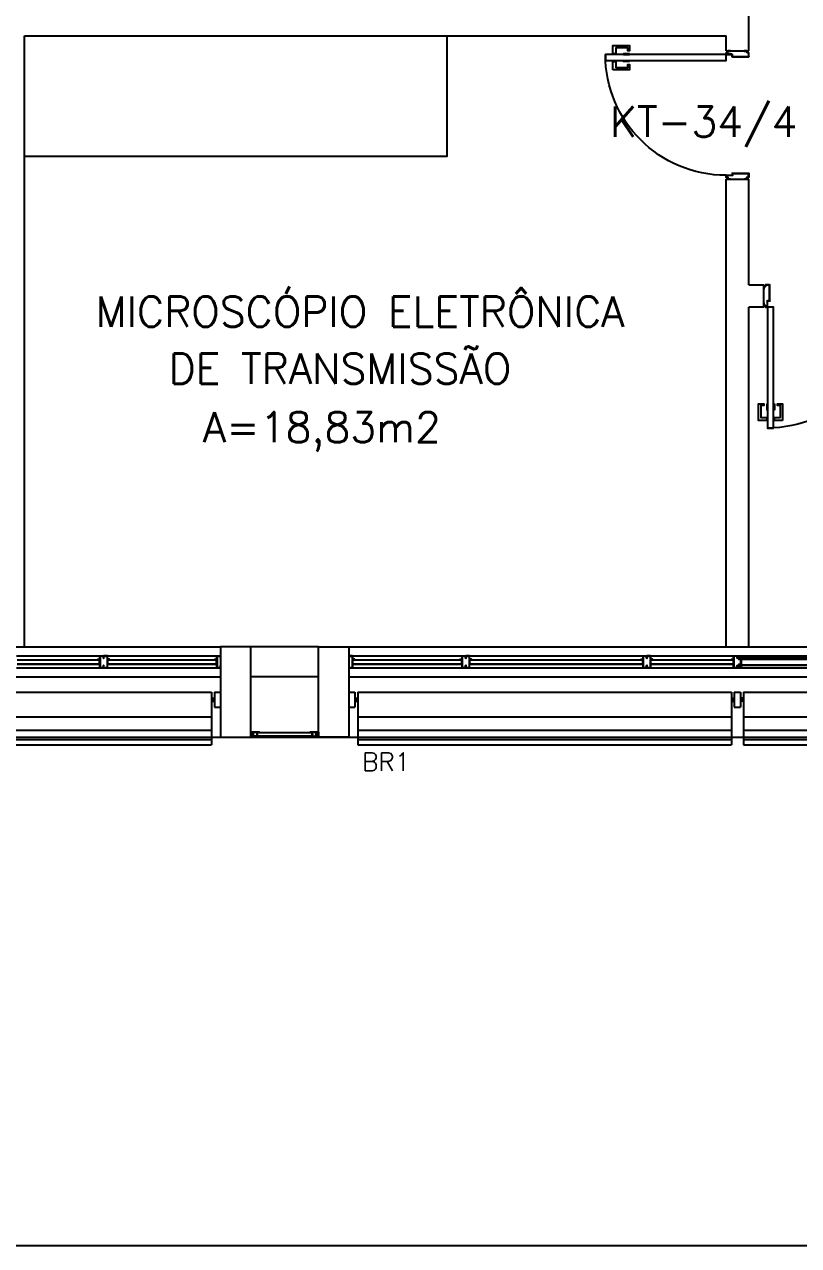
# Model space of a CAD drawing. Header units: millimetres. Extents: x 2128 to 2646, y 1972 to 2207.
# Drawn here: x 2406.51 to 2411.64, y 2123.55 to 2131.64 of the extents above; entities that cross this region are included whole.
import ezdxf

# ---------------------------------------------------------------- set-up
doc = ezdxf.new("R2010")
doc.units = ezdxf.units.MM
for name, color, linetype in [('AR-ALV', 2, 'Continuous'), ('AR-BANCADAS', 1, 'Continuous'), ('AR-BRISES', 1, 'Continuous'), ('AR-CALÇADA', 1, 'Continuous'), ('AR-ESQ', 1, 'Continuous'), ('AR-ESTC', 3, 'Continuous'), ('AR-PEITORIL', 1, 'Continuous'), ('AR-PORTA', 1, 'Continuous'), ('BC- VISTA', 1, 'Continuous'), ('BR-LINHAS', 1, 'Continuous'), ('BR-MONTANTE', 242, 'Continuous'), ('BR-PAINEL', 1, 'Continuous'), ('BR-SUPORTE', 1, 'Continuous'), ('BR-TEXTO', 2, 'Continuous'), ('DT-ESQ-BAGUETE-C', 1, 'Continuous'), ('DT-ESQ-MARCO-V', 1, 'Continuous'), ('DT-ESQ-PERFIL CADEIRA-C', 2, 'Continuous'), ('DT-ESQ-PERFIL CADEIRA-V', 2, 'Continuous'), ('DT-ESQ-PERFIL U-C', 2, 'Continuous'), ('DT-ESQ-VENEZIANA-C', 1, 'Continuous'), ('DT-ESQ-VENEZIANA-V', 1, 'Continuous'), ('DT-ESQ-VIDRO-C', 2, 'Continuous'), ('DT-ESQ-VIDRO-V', 71, 'Continuous'), ('DT-TXTMOD', 1, 'Continuous'), ('ENDEREÇO', 2, 'Continuous'), ('ibio', 2, 'Continuous'), ('maçaneta', 1, 'Continuous'), ('mov', 1, 'Continuous'), ('PM-PERFIL U-C', 2, 'Continuous'), ('pm1', 2, 'Continuous'), ('TEXTO', 2, 'Continuous'), ('Área', 2, 'Continuous')]:
    doc.layers.add(name, color=color, linetype=linetype)
doc.styles.add('S10', font='simplex.shx', dxfattribs={"height": 0.1})
doc.styles.add('S12', font='simplex.shx', dxfattribs={"width": 1.1, "height": 0.12})
doc.styles.add('UNB-100', font='simplex.shx', dxfattribs={"height": 0.2})
doc.styles.add('UNB1-100', font='simplex.shx', dxfattribs={"height": 0.2})

# ---------------------------------------------------------------- blocks, each defined once
blk = doc.blocks.new('EF36-P')
at = {"layer": 'DT-ESQ-MARCO-V', "ltscale": 0.1}
for p, q in [((3.7985, -0.06), (4.3515, -0.06)), ((4.3985, -0.06), (5.1265, -0.06)), ((3.7985, -0.14), (4.3515, -0.14)), ((4.3985, -0.14), (5.1265, -0.14))]:
    blk.add_line(p, q, dxfattribs=at)
at = {"layer": 'DT-ESQ-PERFIL U-C', "ltscale": 0.1}
for points in [[(4.35, -0.1234), (4.35, -0.086), (4.3365, -0.086, -1), (4.3365, -0.083), (4.35, -0.083), (4.35, -0.0615, -0.414214), (4.3515, -0.06), (4.3735, -0.06, -0.414214), (4.375, -0.0615), (4.375, -0.075), (4.3735, -0.075), (4.3735, -0.0615), (4.3515, -0.0615), (4.3515, -0.083, -0.414214), (4.35, -0.0845, -0.414214), (4.3515, -0.086), (4.3515, -0.1234), (4.3515, -0.1385), (4.3735, -0.1385), (4.3735, -0.125), (4.375, -0.125), (4.375, -0.1385, -0.414214), (4.3735, -0.14), (4.3515, -0.14, -0.414214), (4.35, -0.1385)], [(4.4, -0.1234), (4.4, -0.086), (4.4135, -0.086, 1), (4.4135, -0.083), (4.4, -0.083), (4.4, -0.0615, 0.414214), (4.3985, -0.06), (4.3765, -0.06, 0.414214), (4.375, -0.0615), (4.375, -0.075), (4.3765, -0.075), (4.3765, -0.0615), (4.3985, -0.0615), (4.3985, -0.083, 0.414214), (4.4, -0.0845, 0.414214), (4.3985, -0.086), (4.3985, -0.1234), (4.3985, -0.1385), (4.3765, -0.1385), (4.3765, -0.125), (4.375, -0.125), (4.375, -0.1385, 0.414214), (4.3765, -0.14), (4.3985, -0.14, 0.414214), (4.4, -0.1385)], [(5.125, -0.1234), (5.125, -0.086), (5.1115, -0.086, -1), (5.1115, -0.083), (5.125, -0.083), (5.125, -0.0615, -0.414214), (5.1265, -0.06), (5.1485, -0.06, -0.414214), (5.15, -0.0615), (5.15, -0.075), (5.1485, -0.075), (5.1485, -0.0615), (5.1265, -0.0615), (5.1265, -0.083, -0.414214), (5.125, -0.0845, -0.414214), (5.1265, -0.086), (5.1265, -0.1234), (5.1265, -0.1385), (5.1485, -0.1385), (5.1485, -0.125), (5.15, -0.125), (5.15, -0.1385, -0.414214), (5.1485, -0.14), (5.1265, -0.14, -0.414214), (5.125, -0.1385)], [(4.335, -0.086), (4.3485, -0.086, -0.414214), (4.35, -0.0875), (4.35, -0.1145, -0.414214), (4.3485, -0.116), (4.335, -0.116), (4.335, -0.1145), (4.3485, -0.1145), (4.3485, -0.0875), (4.335, -0.0875)], [(4.415, -0.086), (4.4015, -0.086, 0.414214), (4.4, -0.0875), (4.4, -0.1145, 0.414214), (4.4015, -0.116), (4.415, -0.116), (4.415, -0.1145), (4.4015, -0.1145), (4.4015, -0.0875), (4.415, -0.0875)], [(5.11, -0.086), (5.1235, -0.086, -0.414214), (5.125, -0.0875), (5.125, -0.1145, -0.414214), (5.1235, -0.116), (5.11, -0.116), (5.11, -0.1145), (5.1235, -0.1145), (5.1235, -0.0875), (5.11, -0.0875)]]:
    blk.add_lwpolyline(points, format="xyb", close=True, dxfattribs=at)
for points in [[(4.35, -0.0845), (4.3365, -0.0845)], [(4.4, -0.0845), (4.4135, -0.0845)], [(5.125, -0.0845), (5.1115, -0.0845)]]:
    blk.add_lwpolyline(points, dxfattribs=at)
at = {"layer": 'DT-ESQ-VENEZIANA-C', "ltscale": 0.1}
for p, q in [((3.8015, -0.113), (4.3485, -0.113)), ((3.8015, -0.1145), (4.3485, -0.1145)), ((4.4015, -0.113), (5.1235, -0.113)), ((4.4015, -0.1145), (5.1235, -0.1145))]:
    blk.add_line(p, q, dxfattribs=at)
at = {"layer": 'DT-ESQ-VENEZIANA-V', "ltscale": 0.1}
for p, q in [((3.8015, -0.0875), (4.3485, -0.0875)), ((4.4015, -0.0875), (5.1235, -0.0875))]:
    blk.add_line(p, q, dxfattribs=at)
at = {"layer": 'DT-TXTMOD', "ltscale": 0.1, "style": 'S10', "flags": 3}
for tag, p in [('M01', (0.025, -0.28)), ('M02', (0.3253, -0.28)), ('M03', (0.627, -0.28)), ('M04', (0.9288, -0.28)), ('M05', (1.2306, -0.28)), ('M06', (1.5323, -0.28)), ('M07', (1.8341, -0.28)), ('M08', (2.1359, -0.28)), ('M09', (2.4376, -0.28)), ('M10', (2.7394, -0.28)), ('M11', (3.0412, -0.28)), ('M12', (3.3429, -0.28)), ('M13', (3.6447, -0.28)), ('M14', (3.9464, -0.28)), ('M15', (4.2482, -0.28)), ('M16', (4.55, -0.28)), ('M17', (4.8517, -0.28))]:
    blk.add_attdef(tag, p, '', height=0.1, dxfattribs=at)
blk = doc.blocks.new('EF46-P')
at = {"layer": 'DT-ESQ-MARCO-V', "ltscale": 0.1}
for p, q in [((0.0235, -0.06), (0.7515, -0.06)), ((0.7985, -0.06), (1.9515, -0.06)), ((1.9985, -0.06), (2.5515, -0.06)), ((2.5985, -0.06), (3.1515, -0.06)), ((0.0235, -0.14), (0.7515, -0.14)), ((0.7985, -0.14), (1.9515, -0.14)), ((1.9985, -0.14), (2.5515, -0.14)), ((2.5985, -0.14), (3.1515, -0.14))]:
    blk.add_line(p, q, dxfattribs=at)
at = {"layer": 'DT-ESQ-PERFIL U-C', "ltscale": 0.1}
for points in [[(0.025, -0.1234), (0.025, -0.086), (0.0385, -0.086, 1), (0.0385, -0.083), (0.025, -0.083), (0.025, -0.0615, 0.414214), (0.0235, -0.06), (0.0015, -0.06, 0.414214), (0, -0.0615), (0, -0.075), (0.0015, -0.075), (0.0015, -0.0615), (0.0235, -0.0615), (0.0235, -0.083, 0.414214), (0.025, -0.0845, 0.414214), (0.0235, -0.086), (0.0235, -0.1234), (0.0235, -0.1385), (0.0015, -0.1385), (0.0015, -0.125), (0, -0.125), (0, -0.1385, 0.414214), (0.0015, -0.14), (0.0235, -0.14, 0.414214), (0.025, -0.1385)], [(0.75, -0.1234), (0.75, -0.086), (0.7365, -0.086, -1), (0.7365, -0.083), (0.75, -0.083), (0.75, -0.0615, -0.414214), (0.7515, -0.06), (0.7735, -0.06, -0.414214), (0.775, -0.0615), (0.775, -0.075), (0.7735, -0.075), (0.7735, -0.0615), (0.7515, -0.0615), (0.7515, -0.083, -0.414214), (0.75, -0.0845, -0.414214), (0.7515, -0.086), (0.7515, -0.1234), (0.7515, -0.1385), (0.7735, -0.1385), (0.7735, -0.125), (0.775, -0.125), (0.775, -0.1385, -0.414214), (0.7735, -0.14), (0.7515, -0.14, -0.414214), (0.75, -0.1385)], [(0.8, -0.1234), (0.8, -0.086), (0.8135, -0.086, 1), (0.8135, -0.083), (0.8, -0.083), (0.8, -0.0615, 0.414214), (0.7985, -0.06), (0.7765, -0.06, 0.414214), (0.775, -0.0615), (0.775, -0.075), (0.7765, -0.075), (0.7765, -0.0615), (0.7985, -0.0615), (0.7985, -0.083, 0.414214), (0.8, -0.0845, 0.414214), (0.7985, -0.086), (0.7985, -0.1234), (0.7985, -0.1385), (0.7765, -0.1385), (0.7765, -0.125), (0.775, -0.125), (0.775, -0.1385, 0.414214), (0.7765, -0.14), (0.7985, -0.14, 0.414214), (0.8, -0.1385)], [(1.95, -0.1234), (1.95, -0.086), (1.9365, -0.086, -1), (1.9365, -0.083), (1.95, -0.083), (1.95, -0.0615, -0.414214), (1.9515, -0.06), (1.9735, -0.06, -0.414214), (1.975, -0.0615), (1.975, -0.075), (1.9735, -0.075), (1.9735, -0.0615), (1.9515, -0.0615), (1.9515, -0.083, -0.414214), (1.95, -0.0845, -0.414214), (1.9515, -0.086), (1.9515, -0.1234), (1.9515, -0.1385), (1.9735, -0.1385), (1.9735, -0.125), (1.975, -0.125), (1.975, -0.1385, -0.414214), (1.9735, -0.14), (1.9515, -0.14, -0.414214), (1.95, -0.1385)], [(2, -0.1234), (2, -0.086), (2.0135, -0.086, 1), (2.0135, -0.083), (2, -0.083), (2, -0.0615, 0.414214), (1.9985, -0.06), (1.9765, -0.06, 0.414214), (1.975, -0.0615), (1.975, -0.075), (1.9765, -0.075), (1.9765, -0.0615), (1.9985, -0.0615), (1.9985, -0.083, 0.414214), (2, -0.0845, 0.414214), (1.9985, -0.086), (1.9985, -0.1234), (1.9985, -0.1385), (1.9765, -0.1385), (1.9765, -0.125), (1.975, -0.125), (1.975, -0.1385, 0.414214), (1.9765, -0.14), (1.9985, -0.14, 0.414214), (2, -0.1385)], [(2.55, -0.1234), (2.55, -0.086), (2.5365, -0.086, -1), (2.5365, -0.083), (2.55, -0.083), (2.55, -0.0615, -0.414214), (2.5515, -0.06), (2.5735, -0.06, -0.414214), (2.575, -0.0615), (2.575, -0.075), (2.5735, -0.075), (2.5735, -0.0615), (2.5515, -0.0615), (2.5515, -0.083, -0.414214), (2.55, -0.0845, -0.414214), (2.5515, -0.086), (2.5515, -0.1234), (2.5515, -0.1385), (2.5735, -0.1385), (2.5735, -0.125), (2.575, -0.125), (2.575, -0.1385, -0.414214), (2.5735, -0.14), (2.5515, -0.14, -0.414214), (2.55, -0.1385)], [(2.6, -0.1285), (2.6, -0.1385, -0.414214), (2.5985, -0.14), (2.5765, -0.14, -0.414214), (2.575, -0.1385), (2.575, -0.125), (2.5765, -0.125), (2.5765, -0.138, 0.414214), (2.577, -0.1385), (2.598, -0.1385, 0.414214), (2.5985, -0.138), (2.5985, -0.1285), (2.5855, -0.1285, -0.414214), (2.584, -0.127), (2.584, -0.117, -0.414214), (2.5855, -0.1155), (2.5985, -0.1155), (2.5985, -0.0845), (2.5855, -0.0845, -0.414214), (2.584, -0.083), (2.584, -0.073, -0.414214), (2.5855, -0.0715), (2.5985, -0.0715), (2.5985, -0.062, 0.414214), (2.598, -0.0615), (2.577, -0.0615, 0.414214), (2.5765, -0.062), (2.5765, -0.075), (2.575, -0.075), (2.575, -0.0615, -0.414214), (2.5765, -0.06), (2.5985, -0.06, -0.414214), (2.6, -0.0615), (2.6, -0.0715, -0.414214), (2.5985, -0.073), (2.5855, -0.073), (2.5855, -0.083), (2.5985, -0.083), (2.5985, -0.083, -0.414214), (2.6, -0.0845), (2.6, -0.1155, -0.414214), (2.5985, -0.117), (2.5985, -0.117), (2.5855, -0.117), (2.5855, -0.127), (2.5985, -0.127, -0.414214)], [(0.04, -0.086), (0.0265, -0.086, 0.414214), (0.025, -0.0875), (0.025, -0.1145, 0.414214), (0.0265, -0.116), (0.04, -0.116), (0.04, -0.1145), (0.0265, -0.1145), (0.0265, -0.0875), (0.04, -0.0875)], [(0.735, -0.086), (0.7485, -0.086, -0.414214), (0.75, -0.0875), (0.75, -0.1145, -0.414214), (0.7485, -0.116), (0.735, -0.116), (0.735, -0.1145), (0.7485, -0.1145), (0.7485, -0.0875), (0.735, -0.0875)], [(0.815, -0.086), (0.8015, -0.086, 0.414214), (0.8, -0.0875), (0.8, -0.1145, 0.414214), (0.8015, -0.116), (0.815, -0.116), (0.815, -0.1145), (0.8015, -0.1145), (0.8015, -0.0875), (0.815, -0.0875)], [(1.935, -0.086), (1.9485, -0.086, -0.414214), (1.95, -0.0875), (1.95, -0.1145, -0.414214), (1.9485, -0.116), (1.935, -0.116), (1.935, -0.1145), (1.9485, -0.1145), (1.9485, -0.0875), (1.935, -0.0875)], [(2.015, -0.086), (2.0015, -0.086, 0.414214), (2, -0.0875), (2, -0.1145, 0.414214), (2.0015, -0.116), (2.015, -0.116), (2.015, -0.1145), (2.0015, -0.1145), (2.0015, -0.0875), (2.015, -0.0875)], [(2.535, -0.086), (2.5485, -0.086, -0.414214), (2.55, -0.0875), (2.55, -0.1145, -0.414214), (2.5485, -0.116), (2.535, -0.116), (2.535, -0.1145), (2.5485, -0.1145), (2.5485, -0.0875), (2.535, -0.0875)]]:
    blk.add_lwpolyline(points, format="xyb", close=True, dxfattribs=at)
for points in [[(0.025, -0.0845), (0.0385, -0.0845)], [(0.75, -0.0845), (0.7365, -0.0845)], [(0.8, -0.0845), (0.8135, -0.0845)], [(1.95, -0.0845), (1.9365, -0.0845)], [(2, -0.0845), (2.0135, -0.0845)], [(2.55, -0.0845), (2.5365, -0.0845)]]:
    blk.add_lwpolyline(points, dxfattribs=at)
at = {"layer": 'DT-ESQ-VENEZIANA-C', "ltscale": 0.1}
for p, q in [((0.0265, -0.113), (0.7485, -0.113)), ((0.0265, -0.1145), (0.7485, -0.1145)), ((0.8015, -0.113), (1.9485, -0.113)), ((0.8015, -0.1145), (1.9485, -0.1145)), ((2.0015, -0.113), (2.5485, -0.113)), ((2.0015, -0.1145), (2.5485, -0.1145))]:
    blk.add_line(p, q, dxfattribs=at)
at = {"layer": 'DT-ESQ-VENEZIANA-V', "ltscale": 0.1}
for p, q in [((0.0265, -0.0875), (0.7485, -0.0875)), ((0.8015, -0.0875), (1.9485, -0.0875)), ((2.0015, -0.0875), (2.5485, -0.0875))]:
    blk.add_line(p, q, dxfattribs=at)
at = {"layer": 'DT-ESQ-VIDRO-C', "ltscale": 0.1}
blk.add_lwpolyline([(3.1625, -0.081), (3.1625, -0.075), (2.5875, -0.075), (2.5875, -0.081)], close=True, dxfattribs=at)
at = {"layer": 'DT-ESQ-VIDRO-V', "ltscale": 0.1}
blk.add_lwpolyline([(3.1625, -0.119), (3.1625, -0.125), (2.5875, -0.125), (2.5875, -0.119)], close=True, dxfattribs=at)
at = {"layer": 'DT-TXTMOD', "ltscale": 0.1, "style": 'S10', "flags": 3}
for tag, p in [('M01', (0.025, -0.28)), ('M02', (0.3253, -0.28)), ('M03', (0.627, -0.28)), ('M04', (0.9288, -0.28)), ('M05', (1.2306, -0.28)), ('M06', (1.5323, -0.28)), ('M07', (1.8341, -0.28)), ('M08', (2.1359, -0.28)), ('M09', (2.4376, -0.28)), ('M10', (2.7394, -0.28)), ('M11', (3.0412, -0.28)), ('M12', (3.3429, -0.28)), ('M13', (3.6447, -0.28)), ('M14', (3.9464, -0.28)), ('M15', (4.2482, -0.28)), ('M16', (4.55, -0.28)), ('M17', (4.8517, -0.28))]:
    blk.add_attdef(tag, p, '', height=0.1, dxfattribs=at)
blk = doc.blocks.new('BR-MODULO1')
at = {"layer": 'BR-LINHAS'}
for p, q in [((0.06, -0.2648), (2.535, -0.2648)), ((2.615, -0.2648), (5.09, -0.2648)), ((0.06, -0.3524), (2.535, -0.3524)), ((2.615, -0.3524), (5.09, -0.3524)), ((0.06, -0.4147), (2.535, -0.4147)), ((2.615, -0.4147), (5.09, -0.4147))]:
    blk.add_line(p, q, dxfattribs=at)
at = {"layer": 'BR-MONTANTE'}
for p, q in [((0, -0.1), (0, -0.2)), ((0, -0.1), (0.04, -0.1)), ((0.04, -0.1), (0.04, -0.2)), ((2.5547, -0.1), (2.5947, -0.1)), ((2.5547, -0.1), (2.5547, -0.2)), ((2.5947, -0.1), (2.5947, -0.2)), ((5.11, -0.1), (5.11, -0.2)), ((5.11, -0.1), (5.15, -0.1)), ((5.15, -0.1), (5.15, -0.2)), ((0, -0.2), (0.04, -0.2)), ((2.5547, -0.2), (2.5947, -0.2)), ((5.11, -0.2), (5.15, -0.2))]:
    blk.add_line(p, q, dxfattribs=at)
at = {"layer": 'BR-PAINEL'}
for p, q in [((0.06, -0.1), (2.535, -0.1)), ((0.06, -0.1), (0.06, -0.45)), ((2.535, -0.1), (2.535, -0.45)), ((2.615, -0.1), (2.615, -0.45)), ((2.615, -0.1), (5.09, -0.1)), ((5.09, -0.1), (5.09, -0.45)), ((0.06, -0.45), (2.535, -0.45)), ((2.615, -0.45), (5.09, -0.45))]:
    blk.add_line(p, q, dxfattribs=at)
at = {"layer": 'BR-SUPORTE'}
for p, q in [((0.04, -0.14), (0.06, -0.14)), ((0.04, -0.16), (0.06, -0.16)), ((0.05, -0.14), (0.05, -0.16)), ((2.5347, -0.14), (2.5547, -0.14)), ((2.5347, -0.16), (2.5547, -0.16)), ((2.5447, -0.14), (2.5447, -0.16)), ((2.6147, -0.14), (2.5947, -0.14)), ((2.6147, -0.16), (2.5947, -0.16)), ((2.6047, -0.14), (2.6047, -0.16)), ((5.09, -0.14), (5.11, -0.14)), ((5.09, -0.16), (5.11, -0.16)), ((5.1, -0.14), (5.1, -0.16))]:
    blk.add_line(p, q, dxfattribs=at)
blk = doc.blocks.new('PM3')
at = {"layer": 'maçaneta'}
for points in [[(0.02, 0.825), (-0.035, 0.825), (-0.035, 0.715), (0, 0.715), (0, 0.725), (-0.02, 0.725), (-0.02, 0.8035, -0.414214), (-0.0185, 0.805), (0.02, 0.805)], [(0.125, 0.825), (0.07, 0.825), (0.07, 0.805), (0.1085, 0.805, -0.414214), (0.11, 0.8035), (0.11, 0.725), (0.09, 0.725), (0.09, 0.715), (0.125, 0.715)]]:
    blk.add_lwpolyline(points, format="xyb", close=True, dxfattribs=at)
for points in [[(0.02, 0.715), (0.02, 0.755), (0.025, 0.755), (0.025, 0.715)], [(0.07, 0.715), (0.07, 0.755), (0.065, 0.755), (0.065, 0.715)]]:
    blk.add_lwpolyline(points, close=True, dxfattribs=at)
at = {"layer": 'mov'}
blk.add_arc((0.025, 0.075), 0.8, 0, 90, dxfattribs=at)
at = {"layer": 'PM-PERFIL U-C'}
for p, q in [((0, 0.045), (0, 0.0635)), ((0.002, 0.045), (0, 0.045)), ((0.0015, 0.065), (0.01, 0.065)), ((0.002, 0.063), (0.002, 0.045)), ((0.0105, 0.063), (0.002, 0.063)), ((0.01, 0.065), (0.01, 0.0735)), ((0.0115, 0.075), (0.0235, 0.075)), ((0.012, 0.073), (0.012, 0.0645)), ((0.023, 0.073), (0.012, 0.073)), ((0.023, 0.0335), (0.023, 0.073)), ((0.038, 0.032), (0.0245, 0.032)), ((0.025, 0.0735), (0.025, 0.034)), ((0.0385, 0.034), (0.025, 0.034)), ((0.038, 0.032), (0.038, -0.073)), ((0.04, 0.0325), (0.04, -0.0735)), ((0.81, 0.0325), (0.81, -0.0735)), ((0.8115, 0.034), (0.825, 0.034)), ((0.812, 0.032), (0.8255, 0.032)), ((0.812, 0.032), (0.812, -0.073)), ((0.825, 0.0735), (0.825, 0.034)), ((0.8385, 0.075), (0.8265, 0.075)), ((0.827, 0.073), (0.838, 0.073)), ((0.827, 0.0335), (0.827, 0.073)), ((0.838, 0.073), (0.838, 0.0645)), ((0.8395, 0.063), (0.848, 0.063)), ((0.84, 0.065), (0.84, 0.0735)), ((0.8485, 0.065), (0.84, 0.065)), ((0.848, 0.063), (0.848, 0.045)), ((0.848, 0.045), (0.85, 0.045)), ((0.85, 0.045), (0.85, 0.0635)), ((0, -0.045), (0.002, -0.045)), ((0, -0.0635), (0, -0.045)), ((0.01, -0.065), (0.0015, -0.065)), ((0.002, -0.045), (0.002, -0.063)), ((0.002, -0.063), (0.0105, -0.063)), ((0.01, -0.0735), (0.01, -0.065)), ((0.0385, -0.075), (0.0115, -0.075)), ((0.012, -0.0645), (0.012, -0.073)), ((0.012, -0.073), (0.038, -0.073)), ((0.8115, -0.075), (0.8385, -0.075)), ((0.838, -0.073), (0.812, -0.073)), ((0.838, -0.0645), (0.838, -0.073)), ((0.848, -0.063), (0.8395, -0.063)), ((0.84, -0.0735), (0.84, -0.065)), ((0.84, -0.065), (0.8485, -0.065)), ((0.85, -0.045), (0.848, -0.045)), ((0.848, -0.045), (0.848, -0.063)), ((0.85, -0.0635), (0.85, -0.045))]:
    blk.add_line(p, q, dxfattribs=at)
for centre, start, end in [((0.0015, 0.0635), 90, 180), ((0.0115, 0.0735), 90, 180), ((0.0105, 0.0645), 270, 0), ((0.0245, 0.0335), 180, 270), ((0.0235, 0.0735), 360, 90), ((0.0385, 0.0325), 0, 90), ((0.8115, 0.0325), 90, 180), ((0.8265, 0.0735), 90, 180), ((0.8255, 0.0335), 270, 0), ((0.8395, 0.0645), 180, 270), ((0.8385, 0.0735), 0, 90), ((0.8485, 0.0635), 0, 90), ((0.0015, -0.0635), 180, 270), ((0.0115, -0.0735), 180, 270), ((0.0105, -0.0645), 0, 90), ((0.0385, -0.0735), 269.93864, 0), ((0.8115, -0.0735), 180, 270.06136), ((0.8395, -0.0645), 90, 180), ((0.8385, -0.0735), 270, 0), ((0.8485, -0.0635), 270, 0)]:
    blk.add_arc(centre, 0.0015, start, end, dxfattribs=at)
at = {"layer": 'pm1'}
blk.add_lwpolyline([(0.065, 0.875), (0.065, 0.075), (0.025, 0.075), (0.025, 0.875)], close=True, dxfattribs=at)
blk = doc.blocks.new('EF01C-P')
at = {"layer": 'DT-ESQ-BAGUETE-C', "ltscale": 0.1}
for points in [[(0.0015, 0.035), (0.015, 0.035), (0.015, 0.0335), (0.0015, 0.0335), (0.0015, 0.005), (0.015, 0.005), (0.015, 0.0035), (0.0015, 0.0035, -0.414214), (0, 0.005), (0, 0.0335, -0.414214)], [(0.4485, 0.035), (0.435, 0.035), (0.435, 0.0335), (0.4485, 0.0335), (0.4485, 0.005), (0.435, 0.005), (0.435, 0.0035), (0.4485, 0.0035, 0.414214), (0.45, 0.005), (0.45, 0.0335, 0.414214)]]:
    blk.add_lwpolyline(points, format="xyb", close=True, dxfattribs=at)
at = {"layer": 'DT-ESQ-PERFIL CADEIRA-C', "ltscale": 0.1}
for points in [[(0.01, 0.0015), (0.01, 0.003), (0.0015, 0.003, 1), (0.0015, 0), (0.015, 0, 0.414214), (0.0165, 0.0015), (0.0165, 0.0335), (0.043, 0.0335)], [(0.043, 0.0065), (0.018, 0.0065), (0.018, 0.0165), (0.0165, 0.0165), (0.0165, 0.0065, 0.414214), (0.018, 0.005), (0.043, 0.005), (0.0565, 0.005, 1), (0.0565, 0.008), (0.043, 0.008), (0.043, 0.02), (0.043, 0.032), (0.0565, 0.032, 1), (0.0565, 0.035), (0.043, 0.035), (0.0165, 0.035, 0.414214), (0.015, 0.0335), (0.015, 0.0015), (0.0015, 0.0015)], [(0.0415, 0.02), (0.0415, 0.032, -0.414214), (0.043, 0.0335), (0.0565, 0.0335)], [(0.0415, 0.02), (0.0415, 0.008, 0.414214), (0.043, 0.0065), (0.0565, 0.0065)], [(0.407, 0.0065), (0.432, 0.0065), (0.432, 0.0165), (0.4335, 0.0165), (0.4335, 0.0065, -0.414214), (0.432, 0.005), (0.407, 0.005), (0.3935, 0.005, -1), (0.3935, 0.008), (0.407, 0.008), (0.407, 0.02), (0.407, 0.032), (0.3935, 0.032, -1), (0.3935, 0.035), (0.407, 0.035), (0.4335, 0.035, -0.414214), (0.435, 0.0335), (0.435, 0.0015), (0.4485, 0.0015)], [(0.4085, 0.02), (0.4085, 0.032, 0.414214), (0.407, 0.0335), (0.3935, 0.0335)], [(0.4085, 0.02), (0.4085, 0.008, -0.414214), (0.407, 0.0065), (0.3935, 0.0065)], [(0.44, 0.0015), (0.44, 0.003), (0.4485, 0.003, -1), (0.4485, 0), (0.435, 0, -0.414214), (0.4335, 0.0015), (0.4335, 0.0335), (0.407, 0.0335)]]:
    blk.add_lwpolyline(points, format="xyb", dxfattribs=at)
at = {"layer": 'DT-ESQ-PERFIL CADEIRA-V', "ltscale": 0.1}
blk.add_line((0.015, 0), (0.435, 0), dxfattribs=at)
at = {"layer": 'DT-ESQ-VENEZIANA-C', "ltscale": 0.1}
for p, q in [((0.043, 0.0105), (0.407, 0.0105)), ((0.043, 0.009), (0.407, 0.009))]:
    blk.add_line(p, q, dxfattribs=at)
at = {"layer": 'DT-ESQ-VENEZIANA-V', "ltscale": 0.1}
blk.add_line((0.043, 0.031), (0.407, 0.031), dxfattribs=at)
at = {"layer": 'DT-TXTMOD', "ltscale": 0.1, "style": 'S10', "flags": 3}
blk.add_attdef('EF01C', (0.0208, -0.14), '', height=0.1, dxfattribs=at)
blk = doc.blocks.new('BCL10')
at = {"layer": 'BC- VISTA'}
blk.add_lwpolyline([(0.8, 0), (0.8, -2.8), (0, -2.8), (0, 0)], close=True, dxfattribs=at)

msp = doc.modelspace()

# ---------------------------------------------------------------- linework, layer by layer
at = {"layer": 'AR-ALV'}
for p, q in [((2411.3115, 2131.4651), (2411.3115, 2134.8901)), ((2406.5115, 2131.5651), (2411.1615, 2131.5651)), ((2406.5115, 2127.5151), (2406.5115, 2131.5651)), ((2411.1615, 2131.4651), (2411.1615, 2131.5651)), ((2411.1615, 2131.4651), (2411.3115, 2131.4651)), ((2411.1615, 2127.5151), (2411.1615, 2130.6151)), ((2411.1615, 2130.6151), (2411.3115, 2130.6151)), ((2411.3115, 2129.9151), (2411.3115, 2130.6151)), ((2411.3115, 2129.9151), (2411.4115, 2129.9151)), ((2411.4115, 2129.7651), (2411.4115, 2129.9151)), ((2411.3115, 2127.5151), (2411.3115, 2129.7651)), ((2411.4115, 2129.7651), (2411.3115, 2129.7651)), ((2406.3615, 2127.5151), (2406.5115, 2127.5151)), ((2408.4615, 2127.5151), (2408.0115, 2127.5151)), ((2411.1615, 2127.5151), (2411.3115, 2127.5151)), ((2408.4615, 2127.3151), (2408.0115, 2127.3151))]:
    msp.add_line(p, q, dxfattribs=at)
at = {"layer": 'AR-CALÇADA'}
msp.add_line((2377.4512, 2123.5463), (2442.8158, 2123.5463), dxfattribs=at)
at = {"layer": 'AR-ESTC'}
for p, q in [((2408.0115, 2127.5151), (2407.8115, 2127.5151)), ((2407.8115, 2127.5151), (2407.8115, 2126.9151)), ((2408.0115, 2126.9151), (2408.0115, 2127.5151)), ((2408.4615, 2127.5151), (2408.6615, 2127.5151)), ((2408.4615, 2126.9151), (2408.4615, 2127.5151)), ((2408.6615, 2127.5151), (2408.6615, 2126.9151)), ((2407.8115, 2126.9151), (2408.0115, 2126.9151)), ((2408.6615, 2126.9151), (2408.4615, 2126.9151))]:
    msp.add_line(p, q, dxfattribs=at)
at = {"layer": 'AR-PEITORIL'}
for p, q in [((2402.6615, 2127.5151), (2407.8115, 2127.5151)), ((2408.6615, 2127.5151), (2413.8115, 2127.5151)), ((2402.6615, 2127.3151), (2407.8115, 2127.3151)), ((2408.6615, 2127.3151), (2413.8115, 2127.3151))]:
    msp.add_line(p, q, dxfattribs=at)
at = {"layer": 'ibio'}
msp.add_line((2371.8115, 2126.9151), (2438.6615, 2126.9151), dxfattribs=at)

# ---------------------------------------------------------------- block references
at = {"layer": 'AR-BANCADAS', "rotation": 90}
msp.add_blockref('BCL10', (2406.5115, 2130.7651), dxfattribs=at)
at = {"layer": 'AR-BRISES'}
msp.add_blockref('BR-MODULO1', (2402.6615, 2127.3151), dxfattribs=at)
ref = msp.add_blockref('BR-MODULO1', (2408.6615, 2127.3151), dxfattribs=at)
ref.add_attrib('BR', 'BR1', (2408.7499, 2126.6927), dxfattribs={"layer": 'BR-TEXTO', "height": 0.12, "style": 'S12'})
at = {"layer": 'AR-ESQ'}
for name, p in [('EF36-P', (2402.6615, 2127.5151)), ('EF46-P', (2408.6615, 2127.5151)), ('EF01C-P', (2408.0115, 2126.9151))]:
    msp.add_blockref(name, p, dxfattribs=at)
at = {"layer": 'AR-PORTA', "xscale": -1}
for p, rotation in [((2411.2365, 2131.4651), 90), ((2411.4115, 2129.8401), 180)]:
    msp.add_blockref('PM3', p, dxfattribs=dict(at, rotation=rotation))

# ---------------------------------------------------------------- texts
at = {"layer": 'ENDEREÇO', "style": 'UNB1-100'}
msp.add_text('KT-34/4', height=0.2, dxfattribs=at).set_placement((2410.3915, 2130.8953))
at = {"layer": 'TEXTO', "style": 'UNB-100'}
for s, p in [('MICROSCÓPIO ELETRÔNICA ', (2406.9834, 2129.6364)), ('DE TRANSMISSÃO', (2407.4666, 2129.2587))]:
    msp.add_text(s, height=0.2, dxfattribs=at).set_placement(p)
at = {"layer": 'Área', "style": 'UNB-100'}
msp.add_text('A=18,83m2', height=0.2, dxfattribs=at).set_placement((2407.6943, 2128.8706))

doc.saveas('drawing.dxf')
